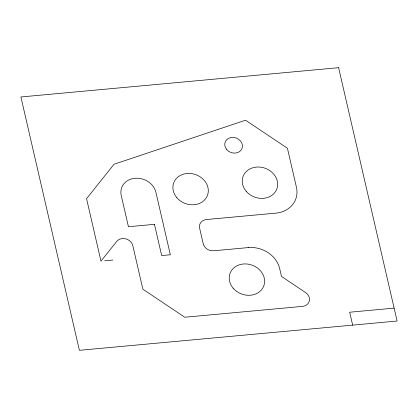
<?xml version="1.0" encoding="UTF-8"?>
<svg xmlns="http://www.w3.org/2000/svg" width="418" height="418" viewBox="0 0 418 418"><rect width="100%" height="100%" fill="white"/><g stroke="black" fill="none" stroke-linecap="round" stroke-linejoin="round"><path stroke-width="0.63" d="M104.672 260.822L112.834 260.069M248.37 247.576L213.692 250.774A9.003 7.681 20.2 0 1 203.216 243.762L199.611 228.144A9.003 7.681 20.2 0 1 206.482 219.534L275.843 213.143A27.008 23.042 20.2 0 0 296.446 187.316L287.427 148.259L245.533 120.222L114.025 164.253L86.552 198.686L100.978 261.161L116.721 241.426A9.003 7.681 20.2 0 1 125.781 238.861A9.003 7.681 20.2 0 1 132.799 245.58L142.867 289.204L184.761 317.241L302.444 306.394A9.003 7.681 20.2 0 0 309.346 300.835A9.003 7.681 20.2 0 0 305.501 292.501L281.486 276.423L279.684 268.617A27.008 23.042 20.2 0 0 248.261 247.587M394.122 308.123L349.683 312.22L352.667 325.126M338.611 67.685L20.9 96.971L79.389 350.315L397.1 321.029L338.611 67.685M154.456 224.33L128.446 226.728L121.236 195.493A18.005 15.361 20.2 0 1 134.967 178.272A18.005 15.361 20.2 0 1 155.914 192.296L170.34 254.771L161.667 255.57L154.456 224.33M176.835 197.677A18.005 15.361 20.2 0 0 207.135 196.199A18.005 15.361 20.2 0 0 187.823 173.423A18.005 15.361 20.2 0 0 176.835 197.677M246.202 191.282A18.005 15.361 20.2 0 0 276.497 189.803A18.005 15.361 20.2 0 0 257.185 167.028A18.005 15.361 20.2 0 0 246.202 191.282M233.155 288.19A18.005 15.361 20.2 0 0 263.45 286.711A18.005 15.361 20.2 0 0 244.138 263.936A18.005 15.361 20.2 0 0 233.155 288.19M226.723 149.545A9.003 7.681 20.2 0 0 241.876 148.808A9.003 7.681 20.2 0 0 232.215 137.417A9.003 7.681 20.2 0 0 226.723 149.545"/></g></svg>
